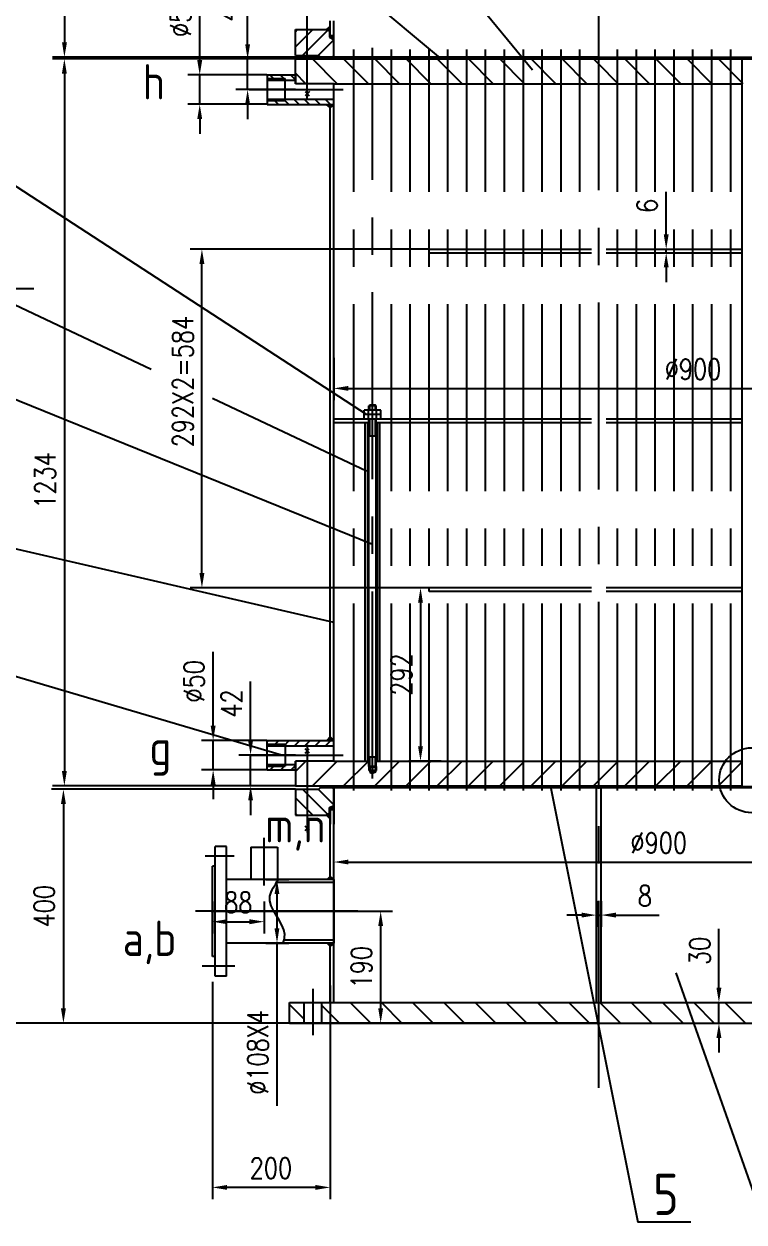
# Paper-space layout '布局1' of a CAD drawing. Extents: x 1187 to 4862, y -125 to 1349.
# Drawn here: x 1939.6 to 2061.8, y 163.3 to 366.8 of the extents above; entities that cross this region are included whole.
import ezdxf

# ---------------------------------------------------------------- set-up
doc = ezdxf.new("R2010")
doc.units = 0
doc.header["$MEASUREMENT"] = 0
doc.linetypes.add('CENTER', pattern=[50.8, 31.75, -6.35, 6.35, -6.35])
doc.linetypes.add('HIDDEN', pattern=[9.525, 6.35, -3.175])
doc.layers.get('DEFPOINTS').update_dxf_attribs({"linetype": 'CONTINUOUS'})
for name, color, linetype in [('一般注释', 5, 'CONTINUOUS'), ('中心线', 1, 'CENTER'), ('可见轮廓线', 7, 'CONTINUOUS'), ('填充剖面线', 3, 'CONTINUOUS'), ('尺寸标注', 5, 'CONTINUOUS'), ('细实线', 2, 'CONTINUOUS'), ('虚线', 4, 'HIDDEN')]:
    doc.layers.add(name, color=color, linetype=linetype)
doc.styles.add('TH_GBDIM', font='romans.shx', dxfattribs={"width": 0.8, "bigfont": 'gbcbig.shx'})
doc.styles.add('件号及接点字头', font='gbenor.shx', dxfattribs={"height": 7, "bigfont": 'gbcbig.shx'})
doc.styles.add('管口名称', font='gbenor.shx', dxfattribs={"height": 10, "bigfont": 'gbcbig.shx'})
doc.dimstyles.new('TH_GBDIM', dxfattribs={"dimtxt": 3.5, "dimasz": 2.5, "dimexe": 2, "dimexo": 0, "dimgap": 1.5, "dimtad": 1, "dimdec": 1, "dimzin": 0, "dimdsep": 46, "dimtxsty": 'TH_GBDIM', "dimcen": 2.5, "dimclrd": 130, "dimclre": 130, "dimclrt": 3, "dimadec": 0, "dimazin": 0, "dimtfac": 0.714286, "dimtdec": 1, "dimtmove": 0, "dimatfit": 3, "dimfxl": 0, "dimtolj": 1, "dimtzin": 0, "dimlwd": -1, "dimlwe": -1, "dimarcsym": 0})

# ---------------------------------------------------------------- blocks, each defined once
blk = doc.blocks.new('*D222')
at = {"layer": 'DEFPOINTS', "color": 0}
for p in [(1992.17, 310.09), (2082.17, 310.09), (2082.17, 304.89)]:
    blk.add_point(p, dxfattribs=at)
at = {"layer": '可见轮廓线', "color": 5}
for p, q in [((1992.17, 310.09), (1992.17, 302.89)), ((2082.17, 310.09), (2082.17, 302.89)), ((1994.67, 304.89), (2079.67, 304.89))]:
    blk.add_line(p, q, dxfattribs=at)
for points in [[(1994.67, 305.31), (1994.67, 304.47), (1992.17, 304.89)], [(2079.67, 305.31), (2079.67, 304.47), (2082.17, 304.89)]]:
    blk.add_solid(points, dxfattribs=at)
at = {"layer": '可见轮廓线', "color": 5, "insert": (2053.17, 308.14), "char_height": 3.5, "attachment_point": 5, "style": 'TH_GBDIM'}
blk.add_mtext('\\A1;%%C900', dxfattribs=at)
blk = doc.blocks.new('*D225')
at = {"layer": 'DEFPOINTS', "color": 0}
for p in [(2082.17, 224.47), (1992.17, 222.62), (2082.17, 222.62)]:
    blk.add_point(p, dxfattribs=at)
at = {"layer": '可见轮廓线', "color": 5}
for p, q in [((1992.17, 222.62), (1992.17, 226.47)), ((2082.17, 222.62), (2082.17, 226.47)), ((1994.67, 224.47), (2079.67, 224.47))]:
    blk.add_line(p, q, dxfattribs=at)
for points in [[(1994.67, 224.89), (1994.67, 224.06), (1992.17, 224.47)], [(2079.67, 224.89), (2079.67, 224.06), (2082.17, 224.47)]]:
    blk.add_solid(points, dxfattribs=at)
at = {"layer": '可见轮廓线', "color": 5, "insert": (2047.36, 227.72), "char_height": 3.5, "attachment_point": 5, "style": 'TH_GBDIM'}
blk.add_mtext('\\A1;%%C900', dxfattribs=at)
blk = doc.blocks.new('*D227')
at = {"layer": 'DEFPOINTS', "color": 0}
for p in [(2036.77, 217.84), (2037.57, 217.84), (2037.57, 215.46)]:
    blk.add_point(p, dxfattribs=at)
at = {"layer": '可见轮廓线', "color": 5}
for p, q in [((2036.77, 217.84), (2036.77, 213.46)), ((2037.57, 217.84), (2037.57, 213.46)), ((2034.27, 215.46), (2031.77, 215.46)), ((2036.77, 215.46), (2037.57, 215.46)), ((2040.07, 215.46), (2047.44, 215.46))]:
    blk.add_line(p, q, dxfattribs=at)
for points in [[(2034.27, 215.88), (2034.27, 215.05), (2036.77, 215.46)], [(2040.07, 215.88), (2040.07, 215.05), (2037.57, 215.46)]]:
    blk.add_solid(points, dxfattribs=at)
at = {"layer": '可见轮廓线', "color": 5, "insert": (2045, 218.71), "char_height": 3.5, "attachment_point": 5, "style": 'TH_GBDIM'}
blk.add_mtext('\\A1;8', dxfattribs=at)
blk = doc.blocks.new('*D228')
at = {"layer": 'DEFPOINTS', "color": 0}
for p in [(1985.67, 360.82), (1977.55, 355.62), (1985.67, 355.62)]:
    blk.add_point(p, dxfattribs=at)
at = {"layer": '可见轮廓线', "color": 5}
for p, q in [((1977.55, 363.32), (1977.55, 373.35)), ((1985.67, 360.82), (1975.55, 360.82)), ((1977.55, 355.62), (1977.55, 360.82)), ((1985.67, 355.62), (1975.55, 355.62)), ((1977.55, 353.12), (1977.55, 350.62))]:
    blk.add_line(p, q, dxfattribs=at)
for points in [[(1977.14, 363.32), (1977.97, 363.32), (1977.55, 360.82)], [(1977.14, 353.12), (1977.97, 353.12), (1977.55, 355.62)]]:
    blk.add_solid(points, dxfattribs=at)
at = {"layer": '可见轮廓线', "color": 5, "insert": (1974.3, 369.58), "char_height": 3.5, "attachment_point": 5, "rotation": 90, "style": 'TH_GBDIM'}
blk.add_mtext('\\A1;42', dxfattribs=at)
blk = doc.blocks.new('*D229')
at = {"layer": 'DEFPOINTS', "color": 0}
for p in [(1969.42, 358.12), (1980.84, 358.12), (1980.84, 353.12)]:
    blk.add_point(p, dxfattribs=at)
at = {"layer": '可见轮廓线', "color": 5}
for p, q in [((1969.42, 360.62), (1969.42, 373.18)), ((1980.84, 358.12), (1967.42, 358.12)), ((1969.42, 353.12), (1969.42, 358.12)), ((1980.84, 353.12), (1967.42, 353.12)), ((1969.42, 350.62), (1969.42, 348.12))]:
    blk.add_line(p, q, dxfattribs=at)
for points in [[(1969, 360.62), (1969.84, 360.62), (1969.42, 358.12)], [(1969, 350.62), (1969.84, 350.62), (1969.42, 353.12)]]:
    blk.add_solid(points, dxfattribs=at)
at = {"layer": '可见轮廓线', "color": 5, "insert": (1966.17, 368.15), "char_height": 3.5, "attachment_point": 5, "rotation": 90, "style": 'TH_GBDIM'}
blk.add_mtext('\\A1;%%C50', dxfattribs=at)
blk = doc.blocks.new('*D234')
at = {"layer": 'DEFPOINTS', "color": 0}
for p in [(1978.05, 242.62), (1985.67, 242.62), (1985.67, 237.42)]:
    blk.add_point(p, dxfattribs=at)
at = {"layer": '可见轮廓线', "color": 5}
for p, q in [((1978.05, 245.12), (1978.05, 255.15)), ((1985.67, 242.62), (1976.05, 242.62)), ((1978.05, 237.42), (1978.05, 242.62)), ((1985.67, 237.42), (1976.05, 237.42)), ((1978.05, 234.92), (1978.05, 232.42))]:
    blk.add_line(p, q, dxfattribs=at)
for points in [[(1977.64, 245.12), (1978.47, 245.12), (1978.05, 242.62)], [(1977.64, 234.92), (1978.47, 234.92), (1978.05, 237.42)]]:
    blk.add_solid(points, dxfattribs=at)
at = {"layer": '可见轮廓线', "color": 5, "insert": (1974.8, 251.38), "char_height": 3.5, "attachment_point": 5, "rotation": 90, "style": 'TH_GBDIM'}
blk.add_mtext('\\A1;42', dxfattribs=at)
blk = doc.blocks.new('*D235')
at = {"layer": 'DEFPOINTS', "color": 0}
for p in [(1971.7, 245.12), (1980.84, 245.12), (1980.84, 240.12)]:
    blk.add_point(p, dxfattribs=at)
at = {"layer": '可见轮廓线', "color": 5}
for p, q in [((1971.7, 247.62), (1971.7, 260.18)), ((1980.84, 245.12), (1969.7, 245.12)), ((1971.7, 240.12), (1971.7, 245.12)), ((1980.84, 240.12), (1969.7, 240.12)), ((1971.7, 237.62), (1971.7, 235.12))]:
    blk.add_line(p, q, dxfattribs=at)
for points in [[(1971.28, 247.62), (1972.12, 247.62), (1971.7, 245.12)], [(1971.28, 237.62), (1972.12, 237.62), (1971.7, 240.12)]]:
    blk.add_solid(points, dxfattribs=at)
at = {"layer": '可见轮廓线', "color": 5, "insert": (1968.45, 255.15), "char_height": 3.5, "attachment_point": 5, "rotation": 90, "style": 'TH_GBDIM'}
blk.add_mtext('\\A1;%%C50', dxfattribs=at)
blk = doc.blocks.new('*D238')
at = {"layer": 'DEFPOINTS', "color": 0}
for p in [(1980.66, 221.52), (1980.66, 210.72), (1982.54, 210.72)]:
    blk.add_point(p, dxfattribs=at)
at = {"layer": '可见轮廓线', "color": 5}
for p, q in [((1980.66, 221.52), (1984.54, 221.52)), ((1982.54, 219.02), (1982.54, 213.22)), ((1980.66, 210.72), (1984.54, 210.72)), ((1982.54, 210.72), (1982.54, 183.06))]:
    blk.add_line(p, q, dxfattribs=at)
for points in [[(1982.12, 219.02), (1982.95, 219.02), (1982.54, 221.52)], [(1982.12, 213.22), (1982.95, 213.22), (1982.54, 210.72)]]:
    blk.add_solid(points, dxfattribs=at)
at = {"layer": '可见轮廓线', "color": 5, "insert": (1979.29, 192.16), "char_height": 3.5, "attachment_point": 5, "rotation": 90, "style": 'TH_GBDIM'}
blk.add_mtext('\\A1;%%C108X4', dxfattribs=at)
blk = doc.blocks.new('*D244')
at = {"layer": 'DEFPOINTS', "color": 0}
for p in [(1971.57, 217.75), (1980.37, 217.75), (1980.37, 214.34)]:
    blk.add_point(p, dxfattribs=at)
at = {"layer": '可见轮廓线', "color": 5}
for p, q in [((1971.57, 217.75), (1971.57, 212.34)), ((1980.37, 217.75), (1980.37, 212.34)), ((1974.07, 214.34), (1977.87, 214.34))]:
    blk.add_line(p, q, dxfattribs=at)
for points in [[(1974.07, 214.76), (1974.07, 213.92), (1971.57, 214.34)], [(1977.87, 214.76), (1977.87, 213.92), (1980.37, 214.34)]]:
    blk.add_solid(points, dxfattribs=at)
at = {"layer": '可见轮廓线', "color": 5, "insert": (1975.97, 217.59), "char_height": 3.5, "attachment_point": 5, "style": 'TH_GBDIM'}
blk.add_mtext('\\A1;88', dxfattribs=at)
blk = doc.blocks.new('*D245')
at = {"layer": 'DEFPOINTS', "color": 0}
for p in [(1971.57, 204.12), (1991.57, 203.51), (1971.57, 169.23)]:
    blk.add_point(p, dxfattribs=at)
at = {"layer": '可见轮廓线', "color": 5}
for p, q in [((1971.57, 204.12), (1971.57, 167.23)), ((1991.57, 203.51), (1991.57, 167.23)), ((1989.07, 169.23), (1974.07, 169.23))]:
    blk.add_line(p, q, dxfattribs=at)
for points in [[(1974.07, 169.64), (1974.07, 168.81), (1971.57, 169.23)], [(1989.07, 169.64), (1989.07, 168.81), (1991.57, 169.23)]]:
    blk.add_solid(points, dxfattribs=at)
at = {"layer": '可见轮廓线', "color": 5, "insert": (1981.51, 172.48), "char_height": 3.5, "attachment_point": 5, "style": 'TH_GBDIM'}
blk.add_mtext('\\A1;200', dxfattribs=at)
blk = doc.blocks.new('*D246')
at = {"layer": 'DEFPOINTS', "color": 0}
for p in [(2046.77, 328.52), (2046.77, 327.92), (2048.62, 328.52)]:
    blk.add_point(p, dxfattribs=at)
at = {"layer": '可见轮廓线', "color": 5}
for p, q in [((2048.62, 331.02), (2048.62, 338.25)), ((2046.77, 328.52), (2050.62, 328.52)), ((2046.77, 327.92), (2050.62, 327.92)), ((2048.62, 327.92), (2048.62, 328.52)), ((2048.62, 325.42), (2048.62, 322.92))]:
    blk.add_line(p, q, dxfattribs=at)
for points in [[(2048.21, 331.02), (2049.04, 331.02), (2048.62, 328.52)], [(2048.21, 325.42), (2049.04, 325.42), (2048.62, 327.92)]]:
    blk.add_solid(points, dxfattribs=at)
at = {"layer": '可见轮廓线', "color": 5, "insert": (2045.37, 335.88), "char_height": 3.5, "attachment_point": 5, "rotation": 90, "style": 'TH_GBDIM'}
blk.add_mtext('\\A1;6', dxfattribs=at)
blk = doc.blocks.new('*D247')
at = {"layer": 'DEFPOINTS', "color": 0}
for p in [(1969.79, 328.52), (2008.37, 328.52), (2008.37, 271.02)]:
    blk.add_point(p, dxfattribs=at)
at = {"layer": '可见轮廓线', "color": 5}
for p, q in [((2008.37, 328.52), (1967.79, 328.52)), ((1969.79, 273.52), (1969.79, 326.02)), ((2008.37, 271.02), (1967.79, 271.02))]:
    blk.add_line(p, q, dxfattribs=at)
for points in [[(1969.38, 326.02), (1970.21, 326.02), (1969.79, 328.52)], [(1969.38, 273.52), (1970.21, 273.52), (1969.79, 271.02)]]:
    blk.add_solid(points, dxfattribs=at)
at = {"layer": '可见轮廓线', "color": 5, "insert": (1966.54, 306.05), "char_height": 3.5, "attachment_point": 5, "rotation": 90, "style": 'TH_GBDIM'}
blk.add_mtext('\\A1;292X2=584', dxfattribs=at)
blk = doc.blocks.new('*D248')
at = {"layer": 'DEFPOINTS', "color": 0}
for p in [(2053.56, 200.62), (2057.57, 200.62), (2053.56, 197.12)]:
    blk.add_point(p, dxfattribs=at)
at = {"layer": '可见轮廓线', "color": 5}
for p, q in [((2057.57, 203.12), (2057.57, 213.15)), ((2053.56, 200.62), (2059.57, 200.62)), ((2057.57, 197.12), (2057.57, 200.62)), ((2053.56, 197.12), (2059.57, 197.12)), ((2057.57, 194.62), (2057.57, 192.12))]:
    blk.add_line(p, q, dxfattribs=at)
for points in [[(2057.16, 203.12), (2057.99, 203.12), (2057.57, 200.62)], [(2057.16, 194.62), (2057.99, 194.62), (2057.57, 197.12)]]:
    blk.add_solid(points, dxfattribs=at)
at = {"layer": '可见轮廓线', "color": 5, "insert": (2054.32, 209.38), "char_height": 3.5, "attachment_point": 5, "rotation": 90, "style": 'TH_GBDIM'}
blk.add_mtext('\\A1;30', dxfattribs=at)
blk = doc.blocks.new('*D249')
at = {"layer": 'DEFPOINTS', "color": 0}
for p in [(2037.17, 390.42), (1946.45, 361.12), (2037.17, 361.12)]:
    blk.add_point(p, dxfattribs=at)
at = {"layer": '可见轮廓线', "color": 5}
for p, q in [((2037.17, 390.42), (1944.45, 390.42)), ((1946.45, 387.92), (1946.45, 363.62)), ((2037.17, 361.12), (1944.45, 361.12))]:
    blk.add_line(p, q, dxfattribs=at)
for points in [[(1946.04, 387.92), (1946.87, 387.92), (1946.45, 390.42)], [(1946.04, 363.62), (1946.87, 363.62), (1946.45, 361.12)]]:
    blk.add_solid(points, dxfattribs=at)
at = {"layer": '可见轮廓线', "color": 5, "insert": (1943.2, 375.77), "char_height": 3.5, "attachment_point": 5, "rotation": 90, "style": 'TH_GBDIM'}
blk.add_mtext('\\A1;298', dxfattribs=at)
blk = doc.blocks.new('*D250')
at = {"layer": 'DEFPOINTS', "color": 0}
for p in [(1985.67, 360.82), (1946.44, 237.42), (1985.67, 237.42)]:
    blk.add_point(p, dxfattribs=at)
at = {"layer": '可见轮廓线', "color": 5}
for p, q in [((1985.67, 360.82), (1944.44, 360.82)), ((1946.44, 358.32), (1946.44, 239.92)), ((1985.67, 237.42), (1944.44, 237.42))]:
    blk.add_line(p, q, dxfattribs=at)
for points in [[(1946.02, 358.32), (1946.86, 358.32), (1946.44, 360.82)], [(1946.02, 239.92), (1946.86, 239.92), (1946.44, 237.42)]]:
    blk.add_solid(points, dxfattribs=at)
at = {"layer": '可见轮廓线', "color": 5, "insert": (1943.19, 289.25), "char_height": 3.5, "attachment_point": 5, "rotation": 90, "style": 'TH_GBDIM'}
blk.add_mtext('\\A1;1234', dxfattribs=at)
blk = doc.blocks.new('*D251')
at = {"layer": 'DEFPOINTS', "color": 0}
for p in [(1985.67, 236.82), (1946.28, 197.12), (1985.67, 197.12)]:
    blk.add_point(p, dxfattribs=at)
at = {"layer": '可见轮廓线', "color": 5}
for p, q in [((1985.67, 236.82), (1944.28, 236.82)), ((1946.28, 234.32), (1946.28, 199.62)), ((1985.67, 197.12), (1944.28, 197.12))]:
    blk.add_line(p, q, dxfattribs=at)
for points in [[(1945.86, 234.32), (1946.7, 234.32), (1946.28, 236.82)], [(1945.86, 199.62), (1946.7, 199.62), (1946.28, 197.12)]]:
    blk.add_solid(points, dxfattribs=at)
at = {"layer": '可见轮廓线', "color": 5, "insert": (1943.03, 216.97), "char_height": 3.5, "attachment_point": 5, "rotation": 90, "style": 'TH_GBDIM'}
blk.add_mtext('\\A1;400', dxfattribs=at)
blk = doc.blocks.new('*D252')
at = {"layer": 'DEFPOINTS', "color": 0}
for p in [(2037.17, 390.42), (1927.02, 197.12), (2037.17, 197.12)]:
    blk.add_point(p, dxfattribs=at)
at = {"layer": '可见轮廓线', "color": 5}
for p, q in [((2037.17, 390.42), (1925.02, 390.42)), ((1927.02, 387.92), (1927.02, 199.62)), ((2037.17, 197.12), (1925.02, 197.12))]:
    blk.add_line(p, q, dxfattribs=at)
for points in [[(1926.6, 387.92), (1927.43, 387.92), (1927.02, 390.42)], [(1926.6, 199.62), (1927.43, 199.62), (1927.02, 197.12)]]:
    blk.add_solid(points, dxfattribs=at)
at = {"layer": '可见轮廓线', "color": 5, "insert": (1923.67, 293.77), "char_height": 3.5, "attachment_point": 5, "rotation": 90, "style": 'TH_GBDIM'}
blk.add_mtext('\\A1;～1938', dxfattribs=at)
blk = doc.blocks.new('*D295')
at = {"layer": 'DEFPOINTS', "color": 0}
for p in [(2010.4, 271.02), (2006.91, 241.62), (2010.4, 241.62)]:
    blk.add_point(p, dxfattribs=at)
at = {"layer": '尺寸标注', "color": 5}
for p, q in [((2010.4, 271.02), (2004.91, 271.02)), ((2006.91, 268.52), (2006.91, 244.12)), ((2010.4, 241.62), (2004.91, 241.62))]:
    blk.add_line(p, q, dxfattribs=at)
for points in [[(2006.49, 268.52), (2007.32, 268.52), (2006.91, 271.02)], [(2006.49, 244.12), (2007.32, 244.12), (2006.91, 241.62)]]:
    blk.add_solid(points, dxfattribs=at)
at = {"layer": '尺寸标注', "color": 5, "insert": (2003.66, 256.32), "char_height": 3.5, "attachment_point": 5, "rotation": 90, "style": 'TH_GBDIM'}
blk.add_mtext('\\A1;292', dxfattribs=at)

psp = doc.layouts.new('布局1')

# ---------------------------------------------------------------- hatches: boundary and pattern name
at = {"layer": '可见轮廓线'}
h = psp.add_hatch(color=256, dxfattribs=at)
h.paths.add_polyline_path([(1990.959, 365.817), (1991.478, 365.517), (1991.569, 365.517), (1991.569, 366.417)])
h.paths.add_polyline_path([(1992.169, 364.817), (1991.478, 364.817), (1991.478, 364.517), (1992.169, 364.139)])
h = psp.add_hatch(color=256, dxfattribs=at)
h.paths.add_polyline_path([(1991.569, 353.117), (1990.955, 353.117), (1991.569, 352.607)])
h.paths.add_polyline_path([(1992.169, 353.117), (1991.569, 353.117), (1991.569, 352.607)])
h = psp.add_hatch(color=256, dxfattribs=at)
h.paths.add_polyline_path([(1991.008, 245.117), (1991.569, 245.117), (1991.569, 245.747)])
h.paths.add_polyline_path([(1991.569, 245.747), (1991.569, 245.117), (1992.169, 245.117)])
h = psp.add_hatch(color=256, dxfattribs=at)
h.paths.add_polyline_path([(2061.547, 237.417), (2061.44, 237.417), (2061.547, 237.278)])
h.paths.add_polyline_path([(2061.547, 237.506), (2061.44, 237.417), (2061.547, 237.417)])
h = psp.add_hatch(color=256, dxfattribs=at)
h.paths.add_polyline_path([(1990.959, 232.417), (1991.478, 232.717), (1991.569, 232.717), (1991.569, 231.817)])
h.paths.add_polyline_path([(1992.169, 233.417), (1991.478, 233.417), (1991.478, 233.717), (1992.169, 234.095)])
for points in [[(1991.569, 222.037), (1992.169, 221.517), (1991.081, 221.517)], [(1992.169, 210.717), (1991.081, 210.717), (1991.569, 210.197)]]:
    psp.add_hatch(color=256, dxfattribs=at).paths.add_polyline_path(points)
at = {"layer": '填充剖面线'}
h = psp.add_hatch(dxfattribs=at)
h.set_pattern_fill('ANSI31', color=256, scale=15, style=0)
h.paths.add_polyline_path([(1987.669, 365.817), (1985.669, 365.817), (1985.669, 361.417), (1987.669, 361.417)])
h.paths.add_polyline_path([(1991.478, 364.517), (1991.478, 365.517), (1990.959, 365.817), (1987.669, 365.817), (1987.669, 361.417), (1989.619, 361.417), (1989.919, 361.117), (1992.169, 361.117), (1992.169, 364.139)])
h = psp.add_hatch(dxfattribs=at)
h.set_pattern_fill('ANSI37', color=256, scale=5, angle=90, style=0)
h.paths.add_polyline_path([(1989.919, 361.117), (1989.919, 360.817), (2037.169, 360.817), (2037.169, 361.117)])
h.paths.add_polyline_path([(2037.169, 361.117), (2037.169, 360.817), (2084.419, 360.817), (2084.419, 361.117)])
h = psp.add_hatch(dxfattribs=at)
h.set_pattern_fill('ANSI31', color=256, scale=10, angle=180, style=0)
h.set_pattern_definition([(315, (3086.3663, -107.0077), (-0.8838835, -0.8838835), [])])
h.paths.add_polyline_path([(1983.922, 357.489), (1980.844, 357.489), (1980.844, 358.117), (1985.669, 358.117), (1985.669, 357.217), (1983.922, 357.217)])
h.paths.add_polyline_path([(1980.844, 357.217), (1980.844, 357.489), (1983.922, 357.489), (1983.922, 357.217)], flags=17)
h.paths.add_polyline_path([(1987.669, 353.117), (1987.669, 354.017), (1992.169, 354.017), (1992.169, 353.117)])
h.paths.add_polyline_path([(1980.844, 353.117), (1980.844, 353.745), (1983.922, 353.745), (1983.922, 354.017), (1987.669, 354.017), (1987.669, 353.117)])
h.paths.add_polyline_path([(1980.844, 353.745), (1980.844, 354.017), (1983.922, 354.017), (1983.922, 353.745)], flags=17)
h = psp.add_hatch(dxfattribs=at)
h.set_pattern_fill('ANSI31', color=256, scale=10, angle=180, style=0)
h.set_pattern_definition([(225, (967.9726, -22.0077), (0.8838835, -0.8838835), [])])
h.paths.add_polyline_path([(1980.844, 244.489), (1980.844, 244.217), (1983.922, 244.217), (1983.922, 244.489)])
h.paths.add_polyline_path([(1983.922, 244.489), (1983.922, 244.217), (1987.669, 244.217), (1987.669, 245.117), (1980.844, 245.117), (1980.844, 244.489)])
h.paths.add_polyline_path([(1992.169, 244.217), (1992.169, 245.117), (1987.669, 245.117), (1987.669, 244.217)])
h.paths.add_polyline_path([(1980.844, 240.745), (1980.844, 240.117), (1985.669, 240.117), (1985.669, 241.017), (1983.922, 241.017), (1983.922, 240.745)])
h.paths.add_polyline_path([(1983.922, 240.745), (1983.922, 241.017), (1980.844, 241.017), (1980.844, 240.745)], flags=17)
h = psp.add_hatch(dxfattribs=at)
h.set_pattern_fill('ANSI31', color=256, scale=15, style=0)
h.set_pattern_definition([(315, (9e-13, 598.234), (-1.3258252, -1.3258252), [])])
h.paths.add_polyline_path([(1987.669, 236.817), (1985.669, 236.817), (1985.669, 232.417), (1987.669, 232.417)])
h.paths.add_polyline_path([(1991.478, 233.717), (1992.169, 234.095), (1992.169, 237.117), (1989.919, 237.117), (1989.619, 236.817), (1987.669, 236.817), (1987.669, 232.417), (1990.959, 232.417), (1991.478, 232.717)])
h = psp.add_hatch(dxfattribs=at)
h.set_pattern_fill('ANSI37', color=256, scale=5, angle=90, style=0)
h.paths.add_polyline_path([(1989.919, 237.417), (1989.919, 237.117), (2037.169, 237.117), (2037.169, 237.417)])
h.paths.add_polyline_path([(2037.169, 237.417), (2037.169, 237.117), (2038.257, 237.117), (2038.257, 237.417)])
h = psp.add_hatch(dxfattribs=at)
h.set_pattern_fill('ANSI31', color=256, scale=30, angle=90, style=0)
h.paths.add_polyline_path([(1984.669, 197.117), (1987.169, 197.117), (1987.169, 200.617), (1984.669, 200.617)])
h.paths.add_polyline_path([(2037.169, 197.117), (2037.169, 200.617), (1990.169, 200.617), (1990.169, 197.117)])
h.paths.add_polyline_path([(2084.169, 197.117), (2084.169, 200.617), (2037.169, 200.617), (2037.169, 197.117)])
h.paths.add_polyline_path([(2087.169, 197.117), (2089.669, 197.117), (2089.669, 200.617), (2087.169, 200.617)])

# ---------------------------------------------------------------- linework, layer by layer
at = {"layer": '一般注释'}
for p, q in [((2010.292, 360.965), (1942.881, 417.275)), ((2025.918, 358.916), (1977.939, 417.275)), ((1997.729, 300.447), (1903.992, 361.404)), ((1961.191, 308.1), (1903.992, 335.135)), ((1998.769, 278.389), (1903.992, 316.773)), ((1997.717, 290.837), (1971.583, 303.189)), ((1992.169, 265.131), (1903.992, 285.55)), ((1983.318, 242.617), (1903.992, 266.022)), ((2028.955, 237.323), (2043.796, 163.347)), ((2050.23, 205.665), (2065.171, 163.347)), ((2052.809, 163.347), (2043.796, 163.347))]:
    psp.add_line(p, q, dxfattribs=at)
psp.add_circle((2063.132, 238.349), 5.514, dxfattribs=at)
at = {"layer": '中心线'}
for p, q in [((2037.169, 186.127), (2037.169, 400.791)), ((1987.669, 353.842), (1987.669, 368.769)), ((1995.569, 236.635), (1995.569, 362.434)), ((1998.769, 238.676), (1998.769, 362.733)), ((2001.969, 236.635), (2001.969, 362.434)), ((2005.169, 236.635), (2005.169, 362.434)), ((2008.369, 236.635), (2008.369, 362.434)), ((2011.569, 236.635), (2011.569, 362.434)), ((2014.769, 236.635), (2014.769, 362.434)), ((2017.969, 236.635), (2017.969, 362.434)), ((2021.169, 236.635), (2021.169, 362.434)), ((2024.369, 236.635), (2024.369, 362.434)), ((2027.569, 236.635), (2027.569, 362.434)), ((2030.769, 236.635), (2030.769, 362.434)), ((2033.969, 236.635), (2033.969, 362.434)), ((2040.369, 236.635), (2040.369, 362.434)), ((2043.569, 236.635), (2043.569, 362.434)), ((2046.769, 236.635), (2046.769, 362.434)), ((2049.969, 236.635), (2049.969, 362.434)), ((2053.169, 236.635), (2053.169, 362.434)), ((2056.369, 236.635), (2056.369, 362.434)), ((2059.569, 236.635), (2059.569, 362.434)), ((1977.791, 355.617), (1993.788, 355.617)), ((1987.669, 244.392), (1987.669, 229.465)), ((1977.907, 242.617), (1993.779, 242.617)), ((1980.369, 220.493), (1980.369, 228.565)), ((1975.27, 225.458), (1970.358, 225.458)), ((1996.276, 216.117), (1968.707, 216.117)), ((1971.344, 216.117), (1997.306, 216.117)), ((1975.382, 206.776), (1969.816, 206.776)), ((1988.669, 195.084), (1988.669, 202.946)), ((1987.169, 197.117), (1987.169, 200.617))]:
    psp.add_line(p, q, dxfattribs=at)
at = {"layer": '可见轮廓线'}
for p, q in [((1990.959, 365.817), (1991.569, 366.417)), ((1991.569, 364.817), (1991.569, 367.317)), ((1992.169, 361.117), (1992.169, 367.317)), ((1985.669, 365.817), (1990.959, 365.817)), ((1985.669, 361.417), (1985.669, 365.817)), ((1991.478, 365.517), (1990.959, 365.817)), ((1991.478, 365.517), (1991.478, 364.517)), ((1991.478, 365.517), (1991.569, 365.517)), ((1991.478, 364.817), (1992.169, 364.817)), ((1991.478, 364.517), (1992.169, 364.139)), ((1985.669, 361.417), (1989.619, 361.417)), ((1985.669, 356.617), (1985.669, 360.817)), ((1985.669, 360.817), (2088.669, 360.817)), ((1989.919, 361.117), (1989.619, 361.417)), ((1989.919, 361.117), (2084.419, 361.117)), ((1989.919, 361.117), (1989.919, 360.817)), ((2061.547, 237.278), (2061.547, 360.817)), ((1980.844, 358.117), (1985.669, 358.117)), ((1980.844, 358.117), (1980.844, 353.117)), ((1985.669, 358.117), (1985.669, 356.617)), ((1980.844, 357.217), (1985.669, 357.217)), ((1990.704, 356.617), (1985.669, 356.617)), ((1990.704, 356.617), (1985.669, 356.617)), ((1992.169, 356.617), (1987.169, 356.617)), ((1992.169, 356.617), (2061.547, 356.617)), ((1992.169, 306.717), (1992.169, 356.617)), ((1980.844, 354.017), (1992.169, 354.017)), ((1987.299, 355.271), (1987.988, 354.567)), ((1988.04, 355.271), (1987.351, 354.567)), ((1980.844, 353.117), (1992.169, 353.117)), ((1991.569, 352.607), (1990.955, 353.117)), ((1991.569, 351.317), (1991.569, 353.117)), ((1992.169, 353.117), (1991.569, 352.607)), ((1991.569, 306.717), (1991.569, 351.317)), ((2008.369, 328.517), (2035.919, 328.517)), ((2008.369, 327.917), (2008.369, 328.517)), ((2008.369, 327.917), (2035.919, 327.917)), ((2038.419, 328.517), (2061.547, 328.517)), ((2038.419, 327.917), (2061.547, 327.917)), ((1991.569, 245.117), (1991.569, 306.717)), ((1992.169, 241.617), (1992.169, 306.717)), ((1997.362, 299.717), (1997.362, 301.176)), ((2000.177, 301.176), (1997.362, 301.176)), ((1998.097, 299.717), (1998.097, 301.176)), ((1998.277, 302.033), (1998.144, 301.909)), ((1998.144, 301.176), (1998.144, 301.909)), ((1999.394, 301.909), (1998.144, 301.909)), ((1999.262, 302.033), (1998.277, 302.033)), ((1999.394, 301.909), (1999.262, 302.033)), ((1999.394, 301.176), (1999.394, 301.909)), ((1999.442, 299.717), (1999.442, 301.176)), ((2000.177, 299.717), (2000.177, 301.176)), ((1992.169, 299.717), (2035.919, 299.717)), ((1992.169, 299.117), (1998.148, 299.117)), ((2000.177, 300.447), (1997.362, 300.447)), ((1997.362, 299.717), (2000.177, 299.717)), ((1997.525, 281.617), (1997.525, 299.117)), ((1997.963, 281.617), (1997.963, 299.117)), ((1998.15, 240.712), (1998.147, 299.717)), ((1998.15, 240.712), (1998.147, 299.717)), ((1999.4, 240.712), (1999.397, 299.717)), ((1999.4, 240.712), (1999.398, 299.117)), ((1999.398, 299.117), (2035.919, 299.117)), ((1999.588, 281.617), (1999.588, 299.117)), ((2000.025, 281.617), (2000.025, 299.117)), ((2038.419, 299.717), (2061.547, 299.717)), ((2038.419, 299.117), (2061.547, 299.117)), ((1999.394, 296.757), (1998.144, 296.757)), ((1997.525, 241.617), (1997.525, 281.617)), ((1997.963, 241.617), (1997.963, 281.617)), ((1999.588, 241.617), (1999.588, 281.617)), ((2000.025, 241.617), (2000.025, 281.617)), ((2008.369, 270.417), (2008.369, 271.017)), ((2035.919, 271.017), (2008.369, 271.017)), ((2061.547, 271.017), (2038.419, 271.017)), ((2035.919, 270.417), (2008.369, 270.417)), ((2061.547, 270.417), (2038.419, 270.417)), ((1980.844, 245.117), (1992.169, 245.117)), ((1980.844, 240.117), (1980.844, 245.117)), ((1980.844, 244.217), (1992.169, 244.217)), ((1991.569, 245.747), (1991.008, 245.117)), ((1992.169, 245.117), (1991.569, 245.747)), ((1987.299, 242.963), (1987.988, 243.667)), ((1988.04, 242.963), (1987.351, 243.667)), ((1999.4, 242.272), (1998.15, 242.272)), ((1980.844, 241.017), (1985.669, 241.017)), ((1980.844, 240.117), (1985.669, 240.117)), ((1990.704, 241.617), (1985.669, 241.617)), ((1985.669, 241.617), (1985.669, 237.417)), ((1992.169, 241.617), (1985.669, 241.617)), ((1985.669, 240.117), (1985.669, 241.617)), ((1991.369, 241.617), (1987.169, 241.617)), ((1992.169, 241.617), (1998.15, 241.617)), ((1999.4, 240.712), (1998.15, 240.712)), ((1998.15, 240.712), (1998.282, 240.51)), ((1999.4, 240.035), (1998.15, 240.035)), ((1999.269, 240.51), (1998.282, 240.51)), ((1998.282, 240.51), (1998.282, 239.751)), ((1999.4, 240.712), (1999.269, 240.51)), ((1999.269, 240.51), (1999.269, 239.751)), ((1999.4, 241.617), (2061.547, 241.617)), ((1999.269, 239.751), (1998.282, 239.751)), ((1998.282, 239.751), (1998.775, 239.51)), ((1999.269, 239.751), (1998.775, 239.51)), ((1985.669, 237.417), (2061.547, 237.417)), ((1985.669, 236.817), (1985.669, 232.417)), ((1985.669, 236.817), (1989.619, 236.817)), ((1989.919, 237.117), (1989.619, 236.817)), ((1989.919, 237.117), (1989.919, 237.417)), ((1989.919, 237.117), (2084.419, 237.117)), ((1992.169, 200.617), (1992.169, 237.117)), ((1992.169, 237.117), (1992.169, 230.917)), ((2036.769, 200.617), (2036.769, 237.117)), ((2037.569, 200.617), (2037.569, 237.117)), ((2038.257, 237.117), (2038.257, 237.417)), ((2061.44, 237.417), (2061.547, 237.506)), ((2061.547, 237.278), (2061.44, 237.417)), ((2061.547, 237.278), (2064.036, 237.278)), ((1991.478, 233.717), (1992.169, 234.095)), ((1985.669, 232.417), (1990.959, 232.417)), ((1991.478, 232.717), (1990.959, 232.417)), ((1990.959, 232.417), (1991.569, 231.817)), ((1991.478, 232.717), (1991.478, 233.717)), ((1991.478, 233.417), (1992.169, 233.417)), ((1991.478, 232.717), (1991.569, 232.717)), ((1991.569, 221.517), (1991.569, 233.767)), ((1991.569, 233.417), (1991.569, 230.917)), ((1987.299, 229.842), (1987.988, 230.546)), ((1988.04, 229.842), (1987.351, 230.546)), ((1973.969, 227.117), (1972.019, 227.117)), ((1972.019, 205.117), (1972.019, 227.117)), ((1973.969, 205.117), (1973.969, 227.117)), ((1978.119, 227.017), (1978.119, 221.517)), ((1978.119, 227.017), (1982.619, 227.017)), ((1982.619, 227.017), (1982.619, 221.517)), ((1972.019, 223.777), (1971.569, 223.777)), ((1971.569, 208.457), (1971.569, 223.777)), ((1991.569, 222.037), (1991.081, 221.517)), ((1992.169, 221.517), (1991.569, 222.037)), ((1992.169, 221.517), (1973.969, 221.517)), ((1992.169, 221.017), (1982.46, 221.017)), ((1992.169, 221.517), (1992.169, 210.717)), ((1992.169, 210.717), (1973.969, 210.717)), ((1992.169, 211.217), (1983.738, 211.217)), ((1991.569, 210.197), (1991.081, 210.717)), ((1991.569, 200.617), (1991.569, 210.717)), ((1992.169, 210.717), (1991.569, 210.197)), ((1972.019, 208.457), (1971.569, 208.457)), ((1973.969, 205.117), (1972.019, 205.117)), ((1984.669, 200.617), (2089.669, 200.617)), ((1984.669, 197.117), (1984.669, 200.617)), ((1987.169, 197.117), (1987.169, 200.617)), ((1990.169, 197.117), (1990.169, 200.617)), ((1984.669, 197.117), (2089.669, 197.117))]:
    psp.add_line(p, q, dxfattribs=at)
at = {"layer": '可见轮廓线', "color": 5}
for p, q in [((1994.539, 216.117), (2002.142, 216.117)), ((2000.142, 213.617), (2000.142, 199.617)), ((1994.539, 197.117), (2002.142, 197.117))]:
    psp.add_line(p, q, dxfattribs=at)
for points in [[(1999.725, 213.617), (2000.558, 213.617), (2000.142, 216.117)], [(1999.725, 199.617), (2000.558, 199.617), (2000.142, 197.117)]]:
    psp.add_solid(points, dxfattribs=at)
at = {"layer": '填充剖面线'}
for p, q in [((1992.745, 356.617), (1988.545, 360.817)), ((1998.049, 356.617), (1993.849, 360.817)), ((2003.352, 356.617), (1999.152, 360.817)), ((2008.655, 356.617), (2004.455, 360.817)), ((2013.959, 356.617), (2009.759, 360.817)), ((2019.262, 356.617), (2015.062, 360.817)), ((2024.565, 356.617), (2020.365, 360.817)), ((2029.868, 356.617), (2025.668, 360.817)), ((2035.172, 356.617), (2030.972, 360.817)), ((2037.169, 359.923), (2036.275, 360.817)), ((2045.778, 356.617), (2041.578, 360.817)), ((2051.082, 356.617), (2046.882, 360.817)), ((2056.385, 356.617), (2052.185, 360.817)), ((2061.688, 356.617), (2057.488, 360.817)), ((1987.442, 356.617), (1985.669, 358.39)), ((2040.475, 356.617), (2037.169, 359.923)), ((1987.442, 241.617), (1985.669, 239.844)), ((1992.745, 241.617), (1988.545, 237.417)), ((1998.049, 241.617), (1993.849, 237.417)), ((2003.352, 241.617), (1999.152, 237.417)), ((2008.655, 241.617), (2004.455, 237.417)), ((2013.959, 241.617), (2009.759, 237.417)), ((2019.262, 241.617), (2015.062, 237.417)), ((2024.565, 241.617), (2020.365, 237.417)), ((2029.868, 241.617), (2025.668, 237.417)), ((2035.172, 241.617), (2030.972, 237.417)), ((2040.475, 241.617), (2037.169, 238.311)), ((2045.778, 241.617), (2041.578, 237.417)), ((2051.082, 241.617), (2046.882, 237.417)), ((2056.385, 241.617), (2052.185, 237.417)), ((2061.547, 241.476), (2057.488, 237.417)), ((2037.169, 238.311), (2036.275, 237.417))]:
    psp.add_line(p, q, dxfattribs=at)
at = {"layer": '细实线'}
for p, q in [((1998.277, 301.176), (1998.277, 302.033)), ((1999.262, 301.176), (1999.262, 302.033)), ((1998.277, 296.757), (1998.277, 299.717)), ((1999.262, 296.757), (1999.262, 299.717)), ((1998.282, 240.51), (1998.282, 242.272)), ((1999.269, 240.51), (1999.269, 242.272)), ((1998.15, 240.712), (1998.15, 240.035)), ((1999.4, 240.712), (1999.4, 240.035))]:
    psp.add_line(p, q, dxfattribs=at)
psp.add_open_spline([(1983.569, 210.717), (1983.762, 211.191), (1984.345, 213.789), (1979.76, 217.594), (1982.259, 220.534), (1982.72, 221.517)], degree=3, knots=[2.9036148, 2.9036148, 2.9036148, 2.9036148, 4.4742699, 11.4518247, 14.6281502, 14.6281502, 14.6281502, 14.6281502], dxfattribs=at)
at = {"layer": '虚线'}
for p, q in [((1980.844, 357.489), (1983.922, 357.489)), ((1983.922, 353.745), (1983.922, 357.489)), ((1980.844, 353.745), (1983.922, 353.745)), ((1980.844, 244.489), (1983.922, 244.489)), ((1983.922, 244.489), (1983.922, 240.745)), ((1980.844, 240.745), (1983.922, 240.745))]:
    psp.add_line(p, q, dxfattribs=at)

# ---------------------------------------------------------------- texts
at = {"layer": '一般注释', "style": '件号及接点字头'}
psp.add_text('5', height=7, dxfattribs=at).set_placement((2046.401, 164.546))
at = {"layer": '可见轮廓线', "color": 5, "insert": (1996.892, 206.617), "char_height": 3.5, "attachment_point": 5, "rotation": 90, "style": 'TH_GBDIM'}
psp.add_mtext('190', dxfattribs=at)
at = {"layer": '尺寸标注', "style": '管口名称'}
for s, p in [('h', (1959.734, 353.941)), ('g', (1960.868, 240.944)), ('m,n', (1980.534, 227.794)), ('a,b', (1956.339, 208.516))]:
    psp.add_text(s, height=6, dxfattribs=at).set_placement(p)

# ---------------------------------------------------------------- dimensions: what is measured, and where the dimension line sits
at = {"layer": '可见轮廓线'}
for base, p1, p2, text, picture, middle in [((1927.018, 197.117), (2037.169, 390.417), (2037.169, 197.117), '～1938', '*D252', (1923.671, 293.767)), ((1946.453, 361.117), (2037.169, 390.417), (2037.169, 361.117), '298', '*D249', (1943.203, 375.767)), ((1969.42, 358.117), (1980.844, 353.117), (1980.844, 358.117), '%%C50', '*D229', (1966.17, 368.15)), ((2048.624, 328.517), (2046.769, 327.917), (2046.769, 328.517), '6', '*D246', (2045.374, 335.884)), ((1971.7, 245.117), (1980.844, 240.117), (1980.844, 245.117), '%%C50', '*D235', (1968.45, 255.15)), ((1978.053, 242.617), (1985.669, 237.417), (1985.669, 242.617), '42', '*D234', (1974.803, 251.384)), ((1946.281, 197.117), (1985.669, 236.817), (1985.669, 197.117), '400', '*D251', (1943.031, 216.967)), ((2057.572, 200.617), (2053.563, 197.117), (2053.563, 200.617), '30', '*D248', (2054.322, 209.384))]:
    dim = psp.add_linear_dim(base=base, p1=p1, p2=p2, angle=90, text=text, dimstyle='TH_GBDIM', override={"dimclrd": 5, "dimclre": 5, "dimclrt": 5}, dxfattribs=at)
    dim.commit()
    dim.dimension.update_dxf_attribs({"geometry": picture, "text_midpoint": middle})
for base, p1, p2, text, picture, middle in [((1977.554, 355.617), (1985.669, 360.817), (1985.669, 355.617), '42', '*D228', (1977.554, 369.584)), ((1946.44, 237.417), (1985.669, 360.817), (1985.669, 237.417), '1234', '*D250', (1946.44, 289.246)), ((1969.794, 328.517), (2008.369, 271.017), (2008.369, 328.517), '292X2=584', '*D247', (1969.794, 306.051)), ((1982.535, 210.717), (1980.658, 221.517), (1980.658, 210.717), '%%C108X4', '*D238', (1982.535, 192.16))]:
    dim = psp.add_linear_dim(base=base, p1=p1, p2=p2, angle=90, text=text, dimstyle='TH_GBDIM', override={"dimclrd": 5, "dimclre": 5, "dimclrt": 5}, dxfattribs=at)
    dim.commit()
    dim.dimension.update_dxf_attribs({"geometry": picture, "text_midpoint": middle, "dimtype": 160})
for base, p1, p2, text, picture, middle in [((2082.169, 304.889), (1992.169, 310.086), (2082.169, 310.086), '%%C900', '*D222', (2053.169, 304.889)), ((2082.169, 224.472), (1992.169, 222.623), (2082.169, 222.623), '%%C900', '*D225', (2047.356, 224.472)), ((1980.369, 214.339), (1971.569, 217.747), (1980.369, 217.747), '88', '*D244', (1975.969, 214.339)), ((1971.569, 169.228), (1991.569, 203.509), (1971.569, 204.125), '200', '*D245', (1981.506, 169.228))]:
    dim = psp.add_linear_dim(base=base, p1=p1, p2=p2, text=text, dimstyle='TH_GBDIM', override={"dimclrd": 5, "dimclre": 5, "dimclrt": 5}, dxfattribs=at)
    dim.commit()
    dim.dimension.update_dxf_attribs({"geometry": picture, "text_midpoint": middle, "dimtype": 160})
dim = psp.add_linear_dim(base=(2037.569, 215.464), p1=(2036.769, 217.838), p2=(2037.569, 217.838), text='8', dimstyle='TH_GBDIM', override={"dimclrd": 5, "dimclre": 5, "dimclrt": 5}, dxfattribs=at)
dim.commit()
dim.dimension.update_dxf_attribs({"geometry": '*D227', "text_midpoint": (2045.003, 218.714)})
at = {"layer": '尺寸标注'}
dim = psp.add_linear_dim(base=(2006.908, 241.617), p1=(2010.397, 271.017), p2=(2010.397, 241.617), angle=90, text='292', dimstyle='TH_GBDIM', override={"dimclrd": 5, "dimclre": 5, "dimclrt": 5}, dxfattribs=at)
dim.commit()
dim.dimension.update_dxf_attribs({"geometry": '*D295', "text_midpoint": (2003.658, 256.317)})

# ---------------------------------------------------------------- leaders
psp.add_leader([(1935.719, 312.991), (1935.719, 321.875), (1941.246, 321.875)], dimstyle='TH_GBDIM', override={"dimgap": 1.5, "dimtad": 0, "dimclrd": 5, "dimclre": 5, "dimclrt": 5}, dxfattribs=at)

doc.saveas('drawing.dxf')
